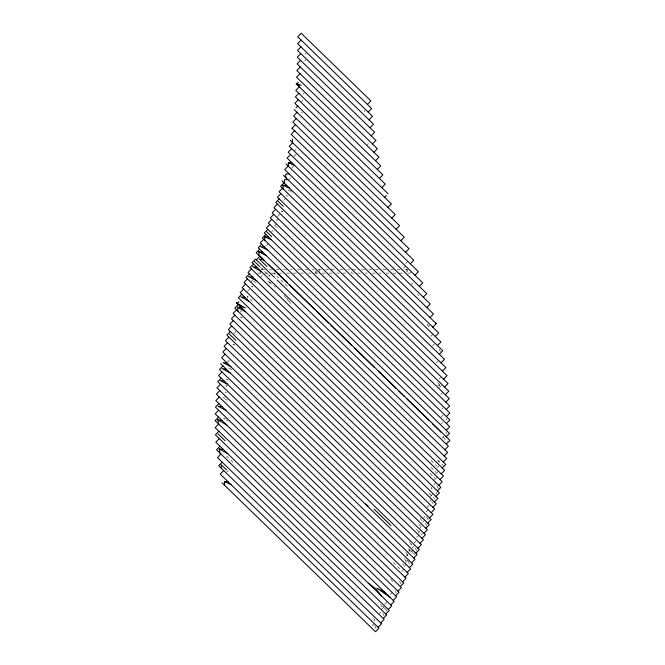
<?xml version="1.0" encoding="UTF-8"?>
<svg xmlns="http://www.w3.org/2000/svg" width="665" height="665" viewBox="0 0 665 665"><rect width="100%" height="100%" fill="white"/><g stroke="black" fill="none" stroke-linecap="round" stroke-linejoin="round"><path stroke-width="0.5" stroke-dasharray="3.33 2.49" d="M305.027 54.272L306.174 53.084M304.811 60.989L305.966 59.8M303.174 94.031L304.329 92.842M301.519 101.654L302.666 100.465M301.428 113.108L302.575 111.919M294.986 150.722L296.133 149.534M294.021 156.491L296.1 154.347M291.677 168.062L294.445 165.211M289.051 179.367L290.43 177.937M364.029 111.529L365.185 110.34M283.598 200.398L285.676 198.253M277.529 216.674L280.298 213.814M276.308 221.029L278.386 218.885M274.346 226.05L276.424 223.914M271.661 231.753L273.049 230.331M266.249 245.892L268.328 243.756M367.238 144.662L368.393 143.465M261.761 269.707L262.916 268.519M250.638 282.002L252.717 279.857M260.356 277.571L262.434 275.435M247.455 291.37L249.525 289.233M240.223 312.06L241.603 310.63M233.889 333.614L235.967 331.478M227.447 362.001L229.525 359.856M223.257 398.102L224.645 396.673M405.75 263.523L407.828 261.387M403.489 268.261L405.567 266.116M226.74 472.125L228.12 470.695M411.552 284.387L412.932 282.966M428.351 327.022L429.74 325.592M430.837 336.357L432.915 334.212M432.333 346.116L434.411 343.971M436.573 362.699L438.651 360.563M439.141 379.042L440.529 377.612M439.399 387.595L441.469 385.459M440.82 394.528L442.898 392.383M441.71 409.233L443.089 407.811M441.178 417.03L443.256 414.894M441.161 423.946L442.549 422.516M442.333 437.886L444.162 435.999M437.819 462.258L439.199 460.828M437.487 467.47L438.867 466.049M435.666 474.012L438.435 471.161M434.445 479.756L437.213 476.905M433.829 484.702L435.908 482.566M430.288 496.506L433.056 493.646M429.44 501.219L431.519 499.082M427.13 507.295L429.906 504.444M426.14 511.867L428.218 509.731M423.688 517.802L425.076 516.381M422.566 522.249L424.644 520.113M419.989 528.068L421.377 526.638M418.061 533.122L420.829 530.263M416.772 537.411L418.85 535.267M414.046 543.081L416.814 540.221M411.976 547.993L414.744 545.142M410.563 552.158L412.641 550.021M405.542 562.524L408.31 559.672M404.021 566.588L406.099 564.452M401.776 571.343L403.854 569.198M390.114 594.651L392.192 592.515M384.545 604.485L387.313 601.634M381.369 609.714L383.447 607.577M379.549 613.487L380.929 612.058M372.126 625.682L373.514 624.252M261.561 269.624L264.712 269.624M269.441 269.624L271.578 269.624M276.066 269.624L278.909 269.624M283.639 269.624L286.432 269.624M290.256 269.624L292.367 269.624M297.28 269.624L300.289 269.624M305.218 269.624L308.194 269.624M312.018 269.624L314.154 269.624M318.02 269.624L321.045 269.624M325.626 269.624L328.452 269.624M331.087 269.624L335.767 269.624M340.015 269.624L342.899 269.624M347.62 269.624L349.64 269.624M352.508 269.624L357.529 269.624M361.419 269.624L364.412 269.624M368.884 269.624L371.361 269.624M375.276 269.624L378.343 269.624M383.073 269.624L386.166 269.624M390.646 269.624L393.481 269.624M397.055 269.624L400.106 269.624M404.835 269.624L407.404 269.624M257.571 273.124L261.262 273.124M264.712 273.124L268.51 273.124M271.486 273.124L275.534 273.124M279.425 273.124L281.744 273.124M286.366 273.124L289.4 273.124M293.099 273.124L296.881 273.124M300.663 273.124L303.506 273.124M308.194 273.124L311.187 273.124M314.753 273.124L318.02 273.124M321.918 273.124L325.301 273.124M329.109 273.124L332.916 273.124M336.565 273.124L339.433 273.124M342.899 273.124L345.742 273.124M353.506 273.124L351.519 273.124L351.519 269.624M357.462 273.124L360.363 273.124M365.093 273.124L367.388 273.124M372.309 273.124L375.326 273.124M379.233 273.124L381.278 273.124M386.166 273.124L389.208 273.124M393.09 273.124L396.157 273.124M399.033 273.124L403.098 273.124M408.094 273.124L410.396 273.124L410.396 271.378M227.397 385.841L225.51 385.742L228.162 387.013M228.186 379.682L226.291 379.574L229.849 381.294M234.787 344.537L232.875 344.412L235.643 345.8M283.091 211.329L281.17 211.196L283.847 212.501M437.637 385.542L439.598 385.725L439.365 383.763M242.334 317.222L240.348 317.03L243.706 318.751M290.987 190.423L287.97 190.09L292.159 192.235M408.426 550.786L410.081 551.002L409.673 548.534M406.273 555.616L407.928 555.84L407.52 553.371M226.308 419.066L223.731 418.642L227.987 421.045M253.066 286.432L251.32 286.125L254.745 288.053M286.307 195.402L288.045 196.225M224.837 392.018L226.59 392.857M275.559 226.524L277.347 227.497M275.568 274.088L273.864 273.174L288.477 287.355M270.805 282.866L267.438 280.987L275.518 287.089M253.282 281.104L255.85 282.559M231.744 369.632L228.328 367.695L228.677 369.424M224.529 398.643L228.91 401.161M443.015 437.321L447.512 441.685M273.897 276.864L276.698 279.583M260.431 267.255L269.616 276.175L268.735 274.454M437.553 459.922L443.364 465.558M431.153 460.637L437.063 466.373M430.862 467.279L436.082 472.341M252.476 301.095L247.28 296.05L247.405 297.903M429.981 473.347L434.877 478.102M428.992 493.172L434.652 498.667M416.365 529.398L422.159 535.017M393.223 562.349L401.07 569.963M233.041 462.308L225.942 455.417L226.349 457.204M283.955 295.435L285.9 297.795M286.549 298.585L290.439 303.307L287.155 298.385M382.857 605.965L386.348 611.085L385.534 608.558M395.143 591.335L396.207 592.947M380.388 604.435L382.001 606.862L381.436 604.926M390.887 578.966L394.162 584.036M409.515 541.95L412.059 545.998L411.635 544.203M411.876 551.011L414.528 555.317L414.137 553.554M399.49 581.243L401.086 583.828M420.089 517.769L422.042 521.052L421.718 519.357M435.916 492.266L436.872 493.887M415.284 548.085L416.731 550.529M425.176 522.939L426.747 525.616M426.506 516.921L428.601 520.495L428.31 518.825M431.685 501.169L433.738 504.702L433.472 503.056M408.576 548.384L410.081 551.002M405.924 552.349L407.928 555.84M436.747 485.691L438.252 488.301L437.944 486.273M407.853 560.761L409.806 564.203M431.053 487.47L432.001 489.166L431.718 487.154M402.674 563.82L403.589 565.483M437.769 382.408L439.598 385.725M404.436 558.218L405.808 560.703L405.542 558.716M419.382 524.627L420.28 526.264L420.039 524.303M374.586 625.64L376.024 628.334M382.857 613.33L384.262 615.99M446.198 418.526L447.063 420.238M427.213 324.345L428.036 326.016L427.928 324.179M445.882 432.075L446.681 433.713M373.605 618.201L374.802 620.661L374.711 618.841M417.578 294.096L418.468 295.95M439.307 349.325L440.504 351.968M407.063 269.624L407.055 272.251M406.955 269.624L406.955 271.378M319.599 269.624L319.599 271.378M316.133 270.505L316.133 273.124M315.468 271.378L315.468 273.124M260.68 271.378L260.572 273.124"/><path stroke-width="1" d="M292.326 142.377L292.492 139.076M301.095 40.075L297.637 43.641L372.5 116.292L369.042 119.858M300.946 46.858L297.488 50.424L373.522 124.205L370.056 127.771M300.763 53.599L297.305 57.165L374.669 132.252L371.211 135.818M300.547 60.316L297.08 63.882L375.949 140.415L372.491 143.981M300.289 66.999L296.831 70.565L377.371 148.719L373.913 152.285M300.006 73.649L296.548 77.215L378.967 157.198L375.509 160.764M299.3 86.807L295.842 90.382L382.874 174.837L379.407 178.403M298.859 93.308L295.393 96.874L385.284 184.105L381.826 187.671M298.336 99.725L294.869 103.291L388.094 193.756M296 107.846L297.729 106.067M297.047 112.327L293.589 115.893L395.234 214.537L391.776 218.103M296.299 118.528L292.833 122.094L399.582 225.684L396.116 229.25M292.475 128.669L292.018 128.229L295.476 124.654M292.691 142.734L289.233 146.3L418.426 271.677L414.968 275.244M291.661 148.652L288.194 152.219L422.774 282.816L419.316 286.391M290.563 154.513L287.097 158.079L426.755 293.606L423.289 297.172M288.169 166.042L284.703 169.608L433.464 313.971L430.006 317.538M284.03 182.809L280.563 186.375L440.92 341.985L437.462 345.551M282.5 188.245L279.034 191.811L442.824 350.763L439.365 354.329M280.888 193.615L277.43 197.181L444.478 359.283L441.011 362.849M367.413 104.43L370.879 100.864L301.203 33.25L297.745 36.816L371.619 108.511L368.161 112.077M279.209 198.91L275.751 202.476L445.882 367.579L442.425 371.145M277.455 204.13L273.988 207.696L447.063 375.642L443.597 379.216M275.626 209.284L272.16 212.85L448.019 383.506L444.561 387.072M273.739 214.371L270.273 217.937L448.775 391.161L445.317 394.727M271.794 219.417L268.336 222.983L449.332 398.626L445.866 402.192M269.815 224.421L266.357 227.987L449.698 405.908L446.24 409.474M267.804 229.4L264.346 232.966L449.889 413.015L446.423 416.581M265.776 234.354L262.318 237.92L449.897 419.956L446.439 423.522M263.731 239.3L260.273 242.866L449.748 426.739L446.29 430.305M261.686 244.23L258.219 247.804L449.44 433.364L445.982 436.93M259.633 249.167L256.166 252.733L315.069 309.89M256.358 259.849L260.015 256.075L263.398 259.358M253.498 263.988L250.032 267.563L446.764 458.468L443.306 462.034M251.478 268.959L248.012 272.525L445.774 464.436L442.308 468.002M249.475 273.947L246.017 277.513L444.677 470.296L441.219 473.862M247.505 278.959L244.047 282.525L443.488 476.065L440.022 479.631M245.568 283.997L242.102 287.563L442.208 481.759L438.75 485.325M243.664 289.076L240.198 292.642L440.853 487.37L437.395 490.936M241.802 294.196L238.336 297.762L439.424 492.906L435.966 496.472M238.236 304.587L234.77 308.153L436.34 503.754L432.873 507.329M236.532 309.865L233.066 313.431L434.686 509.082L431.219 512.649M234.886 315.193L231.42 318.759L432.957 514.336L429.499 517.902M377.321 169.45L380.787 165.884L296.224 83.823L298.327 82.402M233.299 320.572L229.832 324.146L431.169 519.523L427.711 523.089M231.769 326.016L228.303 329.582L429.324 524.652L425.858 528.218M230.298 331.519L226.84 335.085L427.412 529.731L423.954 533.297M228.901 337.089L225.435 340.655L425.459 534.76L422.001 538.326M227.563 342.716L224.105 346.282L423.455 539.739L419.997 543.305M226.3 348.418L222.841 351.985L421.411 544.677L417.944 548.243M225.111 354.187L221.644 357.753L419.316 549.581L415.858 553.147M384.636 197.322L386.365 195.543M222.966 365.966L219.508 369.532L415.035 559.273L411.569 562.839M222.027 371.976L218.569 375.542L412.84 564.07L409.374 567.636M221.187 378.086L217.721 381.652L410.613 568.833L407.155 572.399M387.928 207.447L391.386 203.881L294.271 109.634M220.439 384.287L216.981 387.853L408.36 573.571L404.894 577.137M219.807 390.596L216.341 394.162L406.074 578.284L402.616 581.85M219.284 397.022L215.826 400.588L403.763 582.964L400.297 586.53M218.893 403.564L215.435 407.13L401.419 587.611L397.961 591.185M218.644 410.247L215.186 413.813L399.042 592.241L395.584 595.807M218.544 417.071L215.086 420.646L396.639 596.829L393.181 600.395M218.61 424.062L215.152 427.637L394.212 601.393L390.746 604.967M400.779 240.697L404.245 237.131L292.018 128.229M218.86 431.236L215.402 434.802L391.743 605.931L388.285 609.497M219.317 438.601L215.851 442.167L389.249 610.437L385.791 614.003M405.575 252.276L409.033 248.71L291.145 134.305L294.603 130.731L295.11 131.229M219.999 446.19L216.532 449.756L386.731 614.917L383.273 618.483M220.938 454.029L217.48 457.595L384.179 619.364L380.721 622.93M410.347 263.83L413.805 260.264L290.214 140.323M222.168 462.15L218.702 465.716L381.602 623.787L378.136 627.353M223.681 470.546L220.223 474.112L378.992 628.184L375.526 631.75L222.035 482.798M426.847 307.546L430.313 303.98L285.933 163.881M432.807 327.18L436.265 323.614L435.7 323.065M435.276 336.507L438.742 332.941L282.018 180.855M446.265 444.129L449.914 440.363L289.433 284.628M444.918 449.756L448.385 446.19L277.18 280.048M444.178 455.957L447.636 452.391L252.068 262.609L255.535 259.042L274.071 277.031M434.453 501.934L437.919 498.368L236.532 302.932L239.059 301.927M413.73 558.01L417.196 554.444L220.539 363.605M297.737 85.286L301.145 85.137L296.224 83.823M289.2 173.972L285.734 174.072L285.734 177.538M287.887 179.625L284.379 179.683L284.429 183.191M288.402 166.275L288.302 162.717L291.86 162.701M224.529 485.217L224.404 481.635L227.987 481.651M264.861 240.389L264.703 236.773L268.328 236.823M283.165 188.893L282.966 185.244L286.632 185.327M264.387 246.856L260.647 246.69L267.588 249.965M224.055 380.87L220.181 380.571L227.521 384.237M259.234 255.709L258.685 251.711L262.692 252.143M222.093 406.664L218.054 406.207L225.959 410.413M227.164 363.107L223.074 362.6L230.979 366.806M252.7 277.072L248.569 276.532L256.54 280.796M238.161 311.444L237.397 307.238L241.628 307.878M219.94 453.056L219.167 448.85L223.398 449.49M226.349 369.241L222.102 368.576L230.423 373.198M245.219 297.521L240.938 296.823L249.309 301.486M256.998 267.388L252.658 266.64L261.137 271.403M218.752 424.204L217.746 419.765L222.21 420.637M264.072 260.015L259.217 258.959L267.039 266.549M239.699 306.008L245.244 307.928L236.532 302.932M288.302 162.717L294.711 165.469M224.404 481.635L230.971 484.544M264.703 236.773L271.345 239.757M282.966 185.244L289.641 188.253M258.685 251.711L266.316 255.659M385.052 592.515L377.03 588.184L389.956 597.27M237.397 307.238L245.701 311.835M219.167 448.85L227.787 453.754M217.746 419.765L226.748 425.035M368.285 583.163L376.157 589.074L381.594 596.081M365.575 503.92L368.127 505.957M285.485 177.289L286.116 177.904M283.398 175.269L436.265 323.614M278.17 201.362L283.332 206.366M266.723 231.811L271.669 236.607M268.868 264.67L287.255 282.509M316.523 311.303L329.1 323.506M330.497 324.861L351.619 345.359M354.453 348.111L374.22 367.296M378.377 371.328L396.232 388.659M398.36 390.712L404.137 396.323M406.348 398.468L428.817 420.28M432.25 423.605L441.344 432.433M254.471 261.478L259.683 266.532M229.408 334.113L235.851 340.364M374.004 509.066L390.929 525.491M217.995 433.854L225.061 440.712M226.516 469.831L221.137 464.611L221.47 468.393"/></g></svg>
